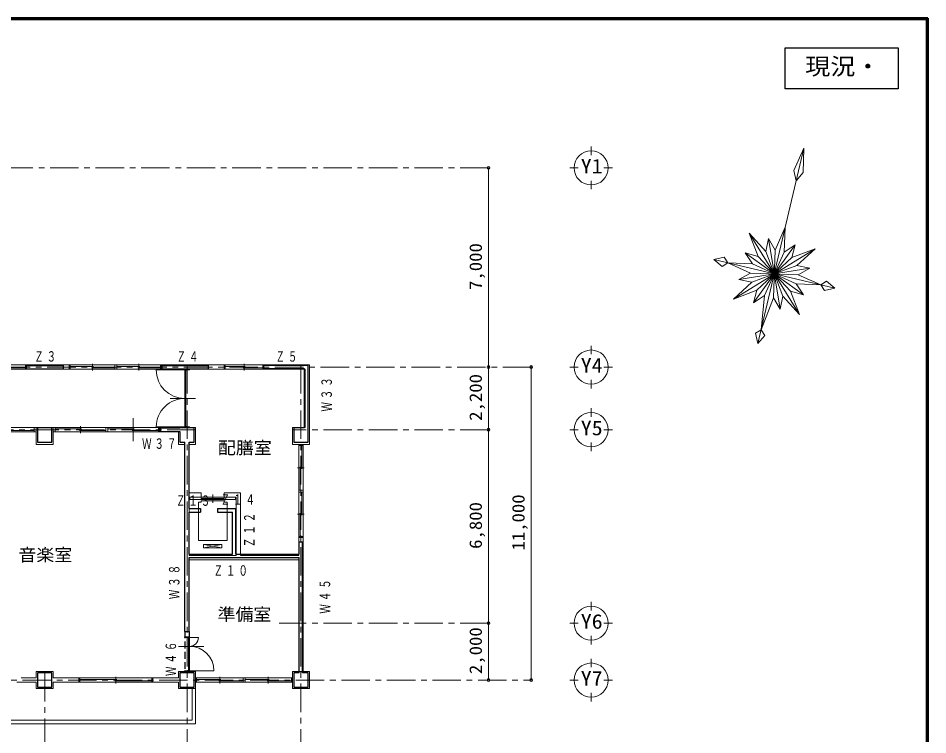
# Model space of a CAD drawing. Units: millimetres at full size, sheet at 1:200. Extents: x -55340 to 55340, y -38040 to 38040.
# Drawn here: x 23390 to 55340, y 12854 to 38040 of the extents above; entities that cross this region are included whole.
import ezdxf
from ezdxf.enums import TextEntityAlignment as Align

# ---------------------------------------------------------------- set-up
doc = ezdxf.new("R2010")
doc.units = ezdxf.units.MM
doc.header["$LTSCALE"] = 200
doc.header["$PDMODE"] = 32
doc.header["$PDSIZE"] = 100
doc.linetypes.add('CHAIN1', pattern=[8, 5, -1, 1, -1])
doc.linetypes.add('DASHED1', pattern=[1.8, 1.2, -0.6])
for name, color, linetype, lineweight in [('0-0_補助線', 4, 'Continuous', 9), ('0-1_通り芯', 3, 'Continuous', 18), ('0-5_建具(ｻｯｼ)', 4, 'Continuous', 9), ('0-A_寸法', 6, 'Continuous', 9), ('0-B_文字', 4, 'Continuous', 9), ('2-2_躯体', 2, 'Continuous', 25), ('F-0_F-0ﾚｲﾔ', 5, 'Continuous', 50)]:
    doc.layers.add(name, color=color, linetype=linetype, lineweight=lineweight)
doc.layers.add('2-3_外壁', color=2, linetype='Continuous')
doc.styles.add('ＭＳ ゴシック', font='')
doc.styles.get('ＭＳ ゴシック').set_extended_font_data('MS Gothic')

msp = doc.modelspace()

# ---------------------------------------------------------------- linework, layer by layer
at = {"layer": '0-0_補助線', "color": 3, "lineweight": 18}
for p, q in [((25999.6, 25660.7), (25999.6, 25896.5)), ((27630.9, 25660.7), (27630.9, 25896.5)), ((31321.5, 25660.7), (31321.5, 25896.5)), ((22833.4, 25752.9), (23649, 25752.9)), ((23649, 25703.6), (23684, 25703.6)), ((23684, 25853.6), (25184, 25853.6)), ((25219, 25853.6), (25184, 25853.6)), ((25184, 25853.6), (25184, 25703.6)), ((25219, 25703.6), (25184, 25703.6)), ((25219, 25703.6), (25219, 25853.6)), ((25219, 25804.3), (26034.6, 25804.3)), ((25964.6, 25752.9), (26780.3, 25752.9)), ((26780.3, 25703.6), (26850.3, 25703.6)), ((26850.3, 25703.6), (26850.3, 25853.6)), ((26850.3, 25804.3), (27665.9, 25804.3)), ((27595.9, 25752.9), (28411.5, 25752.9)), ((28411.5, 25703.6), (28446.5, 25703.6)), ((28446.5, 25853.6), (30621.5, 25853.6)), ((28446.5, 25853.6), (28446.5, 25703.6)), ((28446.5, 25703.6), (30621.5, 25703.6)), ((29279.5, 25678.6), (29236.5, 25678.6)), ((29275.5, 25675.6), (29275.5, 24678.6)), ((29279.5, 25678.6), (29279.5, 25668.6)), ((29304.5, 25668.6), (29279.5, 25668.6)), ((29304.5, 25678.6), (29304.5, 25668.6)), ((29406.5, 25678.6), (29304.5, 25678.6)), ((29406.5, 25703.6), (29406.5, 25678.6)), ((30656.5, 25853.6), (30621.5, 25853.6)), ((30621.5, 25853.6), (30621.5, 25703.6)), ((30656.5, 25703.6), (30621.5, 25703.6)), ((30656.5, 25703.6), (30656.5, 25853.6)), ((30656.5, 25804.3), (31356.5, 25804.3)), ((31286.5, 25752.9), (31986.5, 25752.9)), ((31986.5, 25703.6), (32021.5, 25703.6)), ((32021.5, 25853.6), (32021.5, 25703.6)), ((32021.5, 25703.6), (33471.5, 25703.6)), ((33471.5, 25703.6), (33471.5, 23653.6)), ((29275.5, 24678.6), (29239.5, 24678.6)), ((29275.5, 24673.6), (29275.5, 23681.6)), ((27431.5, 23173.6), (27431.5, 23980.7)), ((24021.5, 23653.6), (24021.5, 23503.6)), ((24021.5, 23653.6), (24021.5, 23053.6)), ((24621.5, 23653.6), (24691.5, 23653.6)), ((24621.5, 23503.6), (24621.5, 23653.6)), ((25581.5, 23460.7), (25581.5, 23696.4)), ((26541.5, 23503.6), (26541.5, 23653.6)), ((28356.5, 23653.6), (28356.5, 23503.6)), ((29406.5, 23653.6), (29236.5, 23653.6)), ((29275.5, 23681.6), (29239.5, 23681.6)), ((29304.5, 23688.6), (29304.5, 23678.6)), ((29406.5, 23678.6), (29304.5, 23678.6)), ((29406.5, 23678.6), (29406.5, 23653.6)), ((23951.5, 23552.9), (23026.5, 23552.9)), ((24021.5, 23503.6), (23951.5, 23503.6)), ((24691.5, 23604.3), (25616.5, 23604.3)), ((25546.5, 23552.9), (26471.5, 23552.9)), ((26471.5, 23503.6), (26541.5, 23503.6)), ((26541.5, 23604.3), (27466.5, 23604.3)), ((27396.5, 23552.9), (28321.5, 23552.9)), ((28321.5, 23503.6), (28356.5, 23503.6)), ((28356.5, 23503.6), (29021.5, 23503.6)), ((29246.5, 23053.6), (29246.5, 16298.6)), ((33246.5, 23018.6), (33246.5, 23053.6)), ((33347.2, 23018.6), (33347.2, 22203)), ((33203.6, 22238), (33439.3, 22238)), ((33295.8, 22273), (33295.8, 21457.3)), ((33246.5, 21457.3), (33396.5, 21457.3)), ((33396.5, 21457.3), (33396.5, 21387.4)), ((29396.5, 21203.6), (29821.5, 21203.6)), ((29396.5, 21203.6), (29396.5, 19153.6)), ((29821.5, 21203.6), (29821.5, 21353.6)), ((31196.5, 21353.6), (30621.5, 21353.6)), ((31046.5, 21203.6), (31046.5, 19153.6)), ((33347.2, 21387.4), (33347.2, 20571.7)), ((33203.6, 20606.7), (33439.3, 20606.7)), ((33295.8, 20641.7), (33295.8, 19826.1)), ((33246.5, 19826.1), (33246.5, 19791.1)), ((33396.5, 19791.1), (33246.5, 19791.1)), ((33396.5, 15078.6), (33396.5, 19791.1)), ((31046.5, 19153.6), (29396.5, 19153.6)), ((29396.5, 19003.6), (33246.5, 19003.6)), ((29396.5, 19003.6), (29396.5, 16298.6)), ((33246.5, 15078.6), (33246.5, 19003.6)), ((29406.5, 16273.6), (29406.5, 16298.6)), ((29236.5, 16273.6), (29338.5, 16273.6)), ((29338.5, 16263.6), (29338.5, 16273.6)), ((29338.5, 16263.6), (29363.5, 16263.6)), ((29363.5, 16273.6), (29406.5, 16273.6)), ((29363.5, 16263.6), (29363.5, 16273.6)), ((29367.5, 16270.6), (29403.5, 16270.6)), ((29367.5, 15966.1), (29367.5, 16270.6)), ((29403.5, 15966.1), (29403.5, 16270.6)), ((29367.5, 15966.1), (29403.5, 15966.1)), ((29403.5, 15106.6), (29403.5, 15961.1)), ((29236.5, 15078.6), (29406.5, 15078.6)), ((29363.5, 15103.6), (29363.5, 15113.6)), ((29363.5, 15103.6), (29406.5, 15103.6)), ((29367.5, 15106.6), (29403.5, 15106.6)), ((29396.5, 15078.6), (29621.5, 15078.6)), ((29406.5, 15078.6), (29406.5, 15103.6)), ((23346.5, 14703.6), (24021.5, 14703.6)), ((25521.5, 14853.6), (24621.5, 14853.6)), ((25556.5, 14853.6), (25521.5, 14853.6)), ((25556.5, 14703.6), (25521.5, 14703.6)), ((25556.5, 14703.6), (25556.5, 14853.6)), ((25556.5, 14804.3), (26856.5, 14804.3)), ((26786.5, 14752.9), (28086.5, 14752.9)), ((26821.5, 14660.7), (26821.5, 14896.5)), ((28086.5, 14853.6), (28121.5, 14853.6)), ((28086.5, 14703.6), (28086.5, 14853.6)), ((28086.5, 14703.6), (28121.5, 14703.6)), ((28121.5, 14853.6), (28121.5, 14703.6)), ((28121.5, 14703.6), (29021.5, 14703.6)), ((29656.5, 14853.6), (29621.5, 14853.6)), ((29656.5, 14703.6), (29621.5, 14703.6)), ((29656.5, 14703.6), (29656.5, 14853.6)), ((29656.5, 14804.3), (30506.5, 14804.3)), ((30436.5, 14752.9), (31286.5, 14752.9)), ((30471.5, 14660.7), (30471.5, 14896.5)), ((31286.5, 14853.6), (31356.5, 14853.6)), ((31286.5, 14703.6), (31286.5, 14853.6)), ((31356.5, 14804.3), (32206.5, 14804.3)), ((32136.5, 14752.9), (32986.5, 14752.9)), ((32171.5, 14660.7), (32171.5, 14896.5)), ((32986.5, 14853.6), (33021.5, 14853.6)), ((32986.5, 14703.6), (32986.5, 14853.6)), ((32986.5, 14703.6), (33021.5, 14703.6))]:
    msp.add_line(p, q, dxfattribs=at)
at = {"layer": '0-0_補助線'}
for p, q in [((29236.5, 25678.6), (28234, 25678.6)), ((29622.2, 24676.1), (28732.2, 24676.1)), ((29236.5, 23678.6), (28240.7, 23678.6)), ((29420.3, 21203.6), (31023.9, 21203.6)), ((30221.5, 21298), (30221.5, 21006.6)), ((30222.7, 21160.4), (30622.7, 21160.4)), ((30622.7, 21160.4), (30622.7, 21203.6)), ((31023.9, 21122.7), (31023.9, 21203.6)), ((29726.5, 19685.3), (29726.5, 21035.2)), ((29821.5, 21083.4), (30622.7, 21083.4)), ((30732.1, 21035.2), (30732.1, 19685.3)), ((30732.1, 19685.3), (29726.5, 19685.3)), ((30544.6, 19539.8), (29898.4, 19420.8)), ((29898.4, 19539.8), (29898.4, 19420.8)), ((30544.6, 19420.8), (30544.6, 19539.8)), ((29898.4, 19420.8), (30544.6, 19420.8)), ((29406.5, 16273.6), (29719, 16273.6)), ((29020.8, 15963.6), (29910.7, 15963.6)), ((29406.5, 15103.6), (30266.5, 15103.6)), ((29621.5, 13246), (18106, 13246)), ((29501.5, 13366), (18226, 13366))]:
    msp.add_line(p, q, dxfattribs=at)
at = {"layer": '0-0_補助線', "color": 3, "lineweight": 18}
for points in [[(23649, 25703.6), (23649, 25853.6), (23684, 25853.6)], [(23684, 25853.6), (23684, 25703.6), (25184, 25703.6)], [(26780.3, 25703.6), (26780.3, 25853.6), (26850.3, 25853.6)], [(28411.5, 25703.6), (28411.5, 25853.6), (28446.5, 25853.6)], [(29406.5, 25703.6), (29236.5, 25703.6), (29236.5, 25678.6)], [(29275.5, 25675.6), (29239.5, 25675.6), (29239.5, 24678.6)], [(31986.5, 25703.6), (31986.5, 25853.6), (32021.5, 25853.6)], [(32021.5, 25853.6), (33621.5, 25853.6), (33621.5, 23053.6), (33021.5, 23053.6), (33021.5, 23653.6), (33471.5, 23653.6)], [(29275.5, 24673.6), (29239.5, 24673.6), (29239.5, 23681.6)], [(24021.5, 23653.6), (23951.5, 23653.6), (23951.5, 23503.6)], [(24621.5, 23503.6), (24691.5, 23503.6), (24691.5, 23653.6)], [(26471.5, 23503.6), (26471.5, 23653.6), (26541.5, 23653.6)], [(28321.5, 23503.6), (28321.5, 23653.6), (28356.5, 23653.6)], [(28356.5, 23653.6), (29621.5, 23653.6), (29621.5, 23053.6), (29396.5, 23053.6), (29396.5, 21353.6), (29821.5, 21353.6)], [(29304.5, 23688.6), (29279.5, 23688.6), (29279.5, 23678.6), (29236.5, 23678.6), (29236.5, 23653.6)], [(29246.5, 23053.6), (29021.5, 23053.6), (29021.5, 23503.6)], [(33246.5, 23018.6), (33396.5, 23018.6), (33396.5, 23053.6)], [(33246.5, 21457.3), (33246.5, 21387.4), (33396.5, 21387.4)], [(31046.5, 21203.6), (30621.5, 21203.6), (30621.5, 21353.6)], [(31196.5, 21353.6), (31196.5, 19153.6), (33246.5, 19153.6), (33246.5, 19791.1)], [(33246.5, 19826.1), (33396.5, 19826.1), (33396.5, 19791.1)], [(29236.5, 16273.6), (29236.5, 16298.6), (29406.5, 16298.6)], [(29367.5, 15106.6), (29367.5, 15961.1), (29403.5, 15961.1)], [(23496.5, 14853.6), (24021.5, 14853.6), (24021.5, 15078.6), (24621.5, 15078.6), (24621.5, 14853.6)], [(28121.5, 14853.6), (29021.5, 14853.6), (29021.5, 15078.6), (29246.5, 15078.6)], [(29621.5, 15078.6), (29621.5, 14478.6), (29021.5, 14478.6), (29021.5, 14703.6)], [(29236.5, 15078.6), (29236.5, 15103.6), (29338.5, 15103.6), (29338.5, 15113.6), (29363.5, 15113.6)], [(25521.5, 14853.6), (25521.5, 14703.6), (24621.5, 14703.6), (24621.5, 14478.6), (24021.5, 14478.6), (24021.5, 14703.6)], [(31286.5, 14703.6), (31356.5, 14703.6), (31356.5, 14853.6)]]:
    msp.add_lwpolyline(points, dxfattribs=at)
for points in [[(24021.5, 23053.6), (24021.5, 23653.6), (24621.5, 23653.6), (24621.5, 23053.6)], [(33021.5, 15078.6), (33621.5, 15078.6), (33621.5, 14478.6), (33021.5, 14478.6)]]:
    msp.add_lwpolyline(points, close=True, dxfattribs=at)
at = {"layer": '0-0_補助線'}
for points in [[(31023.9, 21122.7), (29420.3, 21122.7), (29420.3, 21203.6)], [(30221.5, 21160.4), (29821.5, 21160.4), (29821.5, 21203.6)], [(29821.5, 21083.4), (29821.5, 21035.2), (29726.5, 21035.2)], [(30732.1, 21035.2), (30622.7, 21035.2), (30622.7, 21083.4)], [(30544.6, 19539.8), (29898.4, 19539.8), (30544.6, 19420.8)]]:
    msp.add_lwpolyline(points, dxfattribs=at)
for centre, radius, start, end in [((29236.5, 25678.6), 1002.5, 180, 270), ((29236.5, 23678.6), 995.8, 87.75507, 180), ((29406.5, 16273.6), 312.5, 269.44951, 0), ((29406.5, 15103.6), 860, 0, 90)]:
    msp.add_arc(centre, radius, start, end, dxfattribs=at)
at = {"layer": '0-1_通り芯'}
for p, q in [((43514.2, 33228.6), (43514.2, 33528.6)), ((42764.2, 32778.6), (43064.2, 32778.6)), ((44264.2, 32778.6), (43964.2, 32778.6)), ((43514.2, 32028.6), (43514.2, 32328.6)), ((43514.2, 26228.6), (43514.2, 26528.6)), ((42764.2, 25778.6), (43064.2, 25778.6)), ((44264.2, 25778.6), (43964.2, 25778.6)), ((43514.2, 25028.6), (43514.2, 25328.6)), ((43514.2, 24028.6), (43514.2, 24328.6)), ((42764.2, 23578.6), (43064.2, 23578.6)), ((44264.2, 23578.6), (43964.2, 23578.6)), ((43514.2, 22828.6), (43514.2, 23128.6)), ((43514.2, 17228.6), (43514.2, 17528.6)), ((42764.2, 16778.6), (43064.2, 16778.6)), ((44264.2, 16778.6), (43964.2, 16778.6)), ((43514.2, 16028.6), (43514.2, 16328.6)), ((43514.2, 15228.6), (43514.2, 15528.6)), ((42764.2, 14778.6), (43064.2, 14778.6)), ((44264.2, 14778.6), (43964.2, 14778.6)), ((43514.2, 14028.6), (43514.2, 14328.6))]:
    msp.add_line(p, q, dxfattribs=at)
at = {"layer": '0-1_通り芯', "color": 4, "linetype": 'CHAIN1', "lineweight": 9}
for p, q in [((39909.7, 32778.6), (-43658.8, 32778.6)), ((41409.7, 25778.6), (-45158.8, 25778.6)), ((29321.5, 25853.6), (29321.5, 9683.5)), ((33321.5, 25853.6), (33321.5, 7969.9)), ((29621.5, 23578.6), (-43658.8, 23578.6)), ((39909.7, 23578.6), (33021.5, 23578.6)), ((39909.7, 16778.6), (32557.2, 16778.6)), ((24321.5, 15028.6), (24321.5, 9683.5)), ((-43658.8, 14778.6), (41409.7, 14778.6))]:
    msp.add_line(p, q, dxfattribs=at)
at = {"layer": '0-1_通り芯'}
for centre in [(43514.2, 32778.6), (43514.2, 25778.6), (43514.2, 23578.6), (43514.2, 16778.6), (43514.2, 14778.6)]:
    msp.add_circle(centre, 600, dxfattribs=at)
at = {"layer": '0-5_建具(ｻｯｼ)'}
for p, q in [((20456.5, 25853.6), (23649, 25853.6)), ((23649, 25703.6), (20456.5, 25703.6)), ((25219, 25853.6), (28411.5, 25853.6)), ((28411.5, 25703.6), (25219, 25703.6)), ((30656.5, 25853.6), (31986.5, 25853.6)), ((31986.5, 25703.6), (30656.5, 25703.6)), ((20321.4, 23653.6), (23951.5, 23653.6)), ((24691.5, 23653.6), (28321.5, 23653.6)), ((23951.5, 23503.6), (20321.4, 23503.6)), ((24691.5, 23503.6), (28321.5, 23503.6)), ((33246.5, 19826.1), (33246.5, 23018.6)), ((33396.5, 23018.6), (33396.5, 19826.1)), ((25556.5, 14853.6), (28086.5, 14853.6)), ((28086.5, 14703.6), (25556.5, 14703.6)), ((29656.5, 14853.6), (32986.5, 14853.6)), ((32986.5, 14703.6), (29656.5, 14703.6)), ((29501.5, 14478.6), (29501.5, 13366)), ((29621.5, 14478.6), (29621.5, 13246))]:
    msp.add_line(p, q, dxfattribs=at)
at = {"layer": '0-A_寸法', "color": 4}
msp.add_line((39909.7, 32778.6), (39909.7, 25778.6), dxfattribs=at)
for points in [[(39909.7, 25778.6), (39909.7, 23578.6), (39909.7, 16778.6), (39909.7, 14778.6)], [(41409.7, 25778.6), (41409.7, 25197.1), (41409.7, 14778.6)]]:
    msp.add_lwpolyline(points, dxfattribs=at)
at = {"layer": '0-A_寸法'}
for p in [(39909.7, 32778.6), (39909.7, 25778.6), (41409.7, 25778.6), (39909.7, 23578.6), (39909.7, 16778.6), (39909.7, 14778.6), (41409.7, 14778.6)]:
    msp.add_point(p, dxfattribs=at)
at = {"layer": '0-B_文字'}
for p, q in [((49371.9, 26601.7), (50987.6, 33470.2)), ((50632.7, 32692.2), (50987.6, 33470.2)), ((50987.6, 33470.2), (50960.4, 32615.1)), ((50718.5, 32326.1), (50632.7, 32692.2)), ((50960.4, 32615.1), (50718.5, 32326.1)), ((49978, 29892.9), (50333.9, 30691.4)), ((50333.9, 30691.4), (50296.6, 29818)), ((50834, 27625.2), (49063.9, 30484.3)), ((49063.9, 30484.3), (49655, 29840.3)), ((49376.8, 29668), (49063.9, 30484.3)), ((50684.8, 30077.5), (49213, 28032)), ((49655, 29840.3), (49746.1, 30298.3)), ((50151.7, 27811.2), (49746.1, 30298.3)), ((49746.1, 30298.3), (49978, 29892.9)), ((50296.6, 29818), (50684.8, 30077.5)), ((50684.8, 30077.5), (50562.2, 29626.9)), ((51378.5, 29939.8), (48519.4, 28169.7)), ((50971.7, 28318.8), (48926.2, 29790.7)), ((48926.2, 29790.7), (49376.8, 29668)), ((49185.7, 29402.4), (48926.2, 29790.7)), ((50296.6, 29818), (49601.3, 28291.5)), ((50242.8, 28269.2), (49655, 29840.3)), ((49919.8, 28216.5), (49978, 29892.9)), ((50562.2, 29626.9), (51378.5, 29939.8)), ((51378.5, 29939.8), (50734.4, 29348.6)), ((47821.6, 29555.1), (48188.1, 29642.9)), ((48111.1, 29315.2), (47821.6, 29555.1)), ((47821.6, 29555.1), (52076.2, 28554.3)), ((48312.2, 29439.7), (48111.1, 29315.2)), ((48188.1, 29642.9), (48312.2, 29439.7)), ((48312.2, 29439.7), (49185.7, 29402.4)), ((49110.7, 29083.8), (48312.2, 29439.7)), ((50712.2, 28707.1), (49185.7, 29402.4)), ((50562.2, 29626.9), (49335.7, 28482.6)), ((50521.1, 28441.5), (49376.8, 29668)), ((51192.5, 29257.6), (48705.3, 28851.9)), ((48705.3, 28851.9), (49110.7, 29083.8)), ((50787.1, 29025.7), (49110.7, 29083.8)), ((50734.4, 29348.6), (49163.4, 28760.8)), ((50734.4, 29348.6), (51192.5, 29257.6)), ((51192.5, 29257.6), (50787.1, 29025.7)), ((48519.4, 28169.7), (49163.4, 28760.8)), ((49163.4, 28760.8), (48705.3, 28851.9)), ((50787.1, 29025.7), (51585.6, 28669.7)), ((51585.6, 28669.7), (51787.2, 28796.3)), ((51787.2, 28796.3), (52076.2, 28554.3)), ((49335.7, 28482.6), (48519.4, 28169.7)), ((49213, 28032), (49335.7, 28482.6)), ((50521.1, 28441.5), (50834, 27625.2)), ((50971.7, 28318.8), (50521.1, 28441.5)), ((50712.2, 28707.1), (50971.7, 28318.8)), ((51585.6, 28669.7), (50712.2, 28707.1)), ((51710.2, 28468.5), (51585.6, 28669.7)), ((52076.2, 28554.3), (51710.2, 28468.5)), ((49601.3, 28291.5), (49213, 28032)), ((49487.3, 27092.3), (49601.3, 28291.5)), ((49919.8, 28216.5), (49487.3, 27092.3)), ((50151.7, 27811.2), (49919.8, 28216.5)), ((50242.8, 28269.2), (50151.7, 27811.2)), ((50834, 27625.2), (50242.8, 28269.2)), ((49286.1, 26967.7), (49487.3, 27092.3)), ((49371.9, 26601.7), (49286.1, 26967.7)), ((49613.8, 26890.6), (49371.9, 26601.7)), ((49487.3, 27092.3), (49613.8, 26890.6))]:
    msp.add_line(p, q, dxfattribs=at)
at = {"layer": '0-B_文字', "color": 2, "lineweight": 25}
msp.add_lwpolyline([(50327.2, 37000), (54300, 37000), (54300, 35553.8), (50327.2, 35553.8)], close=True, dxfattribs=at)
at = {"layer": '2-2_躯体'}
for p, q in [((23656.5, 25718.6), (23656.5, 25838.6)), ((23656.5, 25838.6), (24986.5, 25838.6)), ((23656.5, 25718.6), (24986.5, 25718.6)), ((24986.5, 25718.6), (24986.5, 25838.6)), ((28401.5, 25838.6), (30071.5, 25838.6)), ((28401.5, 25718.6), (28401.5, 25838.6)), ((28401.5, 25718.6), (30071.5, 25718.6)), ((30071.5, 25718.6), (30071.5, 25838.6)), ((33571.5, 25838.6), (32021.5, 25838.6)), ((32021.5, 25718.6), (32021.5, 25838.6)), ((33451.5, 25718.6), (32021.5, 25718.6)), ((33451.5, 23638.6), (33451.5, 25718.6)), ((33571.5, 23638.6), (33571.5, 25838.6)), ((24071.5, 23638.6), (24071.5, 23138.6)), ((28401.5, 23638.6), (29071.5, 23638.6)), ((28401.5, 23518.6), (28401.5, 23638.6)), ((28401.5, 23518.6), (29071.5, 23518.6)), ((29571.5, 23638.6), (29071.5, 23638.6)), ((29071.5, 23518.6), (29071.5, 23138.6)), ((29571.5, 23138.6), (29571.5, 23638.6)), ((33451.5, 23638.6), (33071.5, 23638.6)), ((24071.5, 23138.6), (24571.5, 23138.6)), ((29071.5, 23138.6), (29246.5, 23138.6)), ((29246.5, 16488.6), (29246.5, 23138.6)), ((29396.5, 20803.6), (29396.5, 23138.6)), ((29396.5, 23138.6), (29571.5, 23138.6)), ((29396.5, 20803.6), (29791.5, 20803.6)), ((29791.5, 20803.6), (29791.5, 20683.6)), ((30391.5, 20803.6), (30391.5, 20683.6)), ((30391.5, 20803.6), (31031.5, 20803.6)), ((31031.5, 19203.6), (31031.5, 20803.6)), ((29396.5, 19203.6), (29396.5, 20683.6)), ((29396.5, 20683.6), (29791.5, 20683.6)), ((30391.5, 20683.6), (30911.5, 20683.6)), ((33261.5, 19203.6), (33261.5, 19635.4)), ((33261.5, 19635.4), (33381.5, 19635.4)), ((33381.5, 15028.6), (33381.5, 19635.4)), ((31031.5, 19203.6), (33261.5, 19203.6)), ((29396.5, 16488.6), (29396.5, 19083.6)), ((29396.5, 19083.6), (33261.5, 19083.6)), ((33261.5, 15028.6), (33261.5, 19083.6)), ((29246.5, 16488.6), (29396.5, 16488.6)), ((24571.5, 15028.6), (24071.5, 15028.6)), ((24071.5, 15028.6), (24071.5, 14528.6)), ((24571.5, 14528.6), (24571.5, 15028.6)), ((29571.5, 14528.6), (29571.5, 15028.6)), ((33071.5, 15028.6), (33071.5, 14528.6)), ((33261.5, 15028.6), (33071.5, 15028.6)), ((33571.5, 15028.6), (33381.5, 15028.6)), ((33571.5, 14528.6), (33571.5, 15028.6)), ((24071.5, 14528.6), (24571.5, 14528.6)), ((29071.5, 14528.6), (29571.5, 14528.6)), ((33071.5, 14528.6), (33571.5, 14528.6))]:
    msp.add_line(p, q, dxfattribs=at)
at = {"layer": '2-2_躯体', "linetype": 'DASHED1'}
for p, q in [((29246.5, 16488.6), (29246.5, 15028.6)), ((29396.5, 16488.6), (29396.5, 15028.6))]:
    msp.add_line(p, q, dxfattribs=at)
at = {"layer": '2-2_躯体'}
for points in [[(24571.5, 23138.6), (24571.5, 23638.6), (24071.5, 23638.6)], [(33071.5, 23638.6), (33071.5, 23138.6), (33571.5, 23138.6), (33571.5, 23638.6)], [(29396.5, 19203.6), (30911.5, 19203.6), (30911.5, 20683.6)], [(29571.5, 15028.6), (29071.5, 15028.6), (29071.5, 14528.6)]]:
    msp.add_lwpolyline(points, dxfattribs=at)
at = {"layer": 'F-0_F-0ﾚｲﾔ'}
for p, q in [((-55340, 38040), (55340, 38040)), ((55340, 38040), (55340, -38040)), ((-55300, 38000), (55300, 38000)), ((55300, 38000), (55300, -38000))]:
    msp.add_line(p, q, dxfattribs=at)

# ---------------------------------------------------------------- texts
at = {"layer": '0-1_通り芯', "color": 2, "style": 'ＭＳ ゴシック', "width": 1.1}
for s, p in [('Y1', (43150, 32428.3)), ('Y4', (43150, 25428.3)), ('Y5', (43150, 23228.4)), ('Y6', (43150, 16428.3)), ('Y7', (43150, 14428.3))]:
    msp.add_text(s, height=513.2, dxfattribs=at).set_placement(p, align=Align.BOTTOM_LEFT)
at = {"layer": '0-A_寸法', "color": 2, "style": 'ＭＳ ゴシック', "width": 1.1}
for s, p in [('7,000', (39809.7, 28488.6)), ('2,200', (39809.7, 23888.6)), ('11,000', (41309.7, 19328.6)), ('6,800', (39809.7, 19388.6)), ('2,000', (39809.7, 14988.6))]:
    msp.add_text(s, height=439.9, rotation=90, dxfattribs=at).set_placement(p, align=Align.BOTTOM_LEFT)
at = {"layer": '0-B_文字', "color": 6, "style": 'ＭＳ ゴシック', "width": 1.1}
msp.add_text('現況・', height=586.5, dxfattribs=at).set_placement((51033.6, 35876.9), align=Align.BOTTOM_LEFT)
at = {"layer": '0-B_文字', "color": 2, "style": 'ＭＳ ゴシック', "width": 1.05}
for s, p in [('配膳室', (30405.1, 22589.8)), ('音楽室', (23398.1, 18826.6)), ('準備室', (30392, 16732.9))]:
    msp.add_text(s, height=439.9, dxfattribs=at).set_placement(p, align=Align.BOTTOM_LEFT)
at = {"layer": '2-3_外壁', "char_height": 366.6, "attachment_point": 7, "style": 'ＭＳ ゴシック'}
for s, insert in [('\\T1.31;\\W0.65;Ｚ３', (23951.5, 25963.6)), ('\\T1.31;\\W0.65;Ｚ４', (28951.5, 25963.6)), ('\\T1.31;\\W0.65;Ｚ５', (32426.5, 25963.6)), ('\\T1.31;\\W0.65;Ｗ３７', (27739.7, 22898.7)), ('\\T1.31;\\W0.65;Ｚ１３', (28929.7, 20896.7)), ('\\T1.31;\\W0.65;Ｚ１４', (30497.8, 20938.7)), ('\\T1.31;\\W0.65;Ｚ１０', (30250.2, 18440.8))]:
    msp.add_mtext(s, dxfattribs=dict(at, insert=insert))
at = {"layer": '2-3_外壁', "char_height": 366.6, "attachment_point": 7, "rotation": 90, "style": 'ＭＳ ゴシック'}
for s, insert in [('\\T1.31;\\W0.65;Ｗ３３', (34413, 24215.5)), ('\\T1.31;\\W0.65;Ｚ１２', (31691.4, 19446.9)), ('\\T1.31;\\W0.65;Ｗ３８', (29059.7, 17621.3)), ('\\T1.31;\\W0.65;Ｗ４５', (34353.8, 17113)), ('\\T1.31;\\W0.65;Ｗ４６', (28940.3, 14921.3))]:
    msp.add_mtext(s, dxfattribs=dict(at, insert=insert))

doc.saveas('drawing.dxf')
